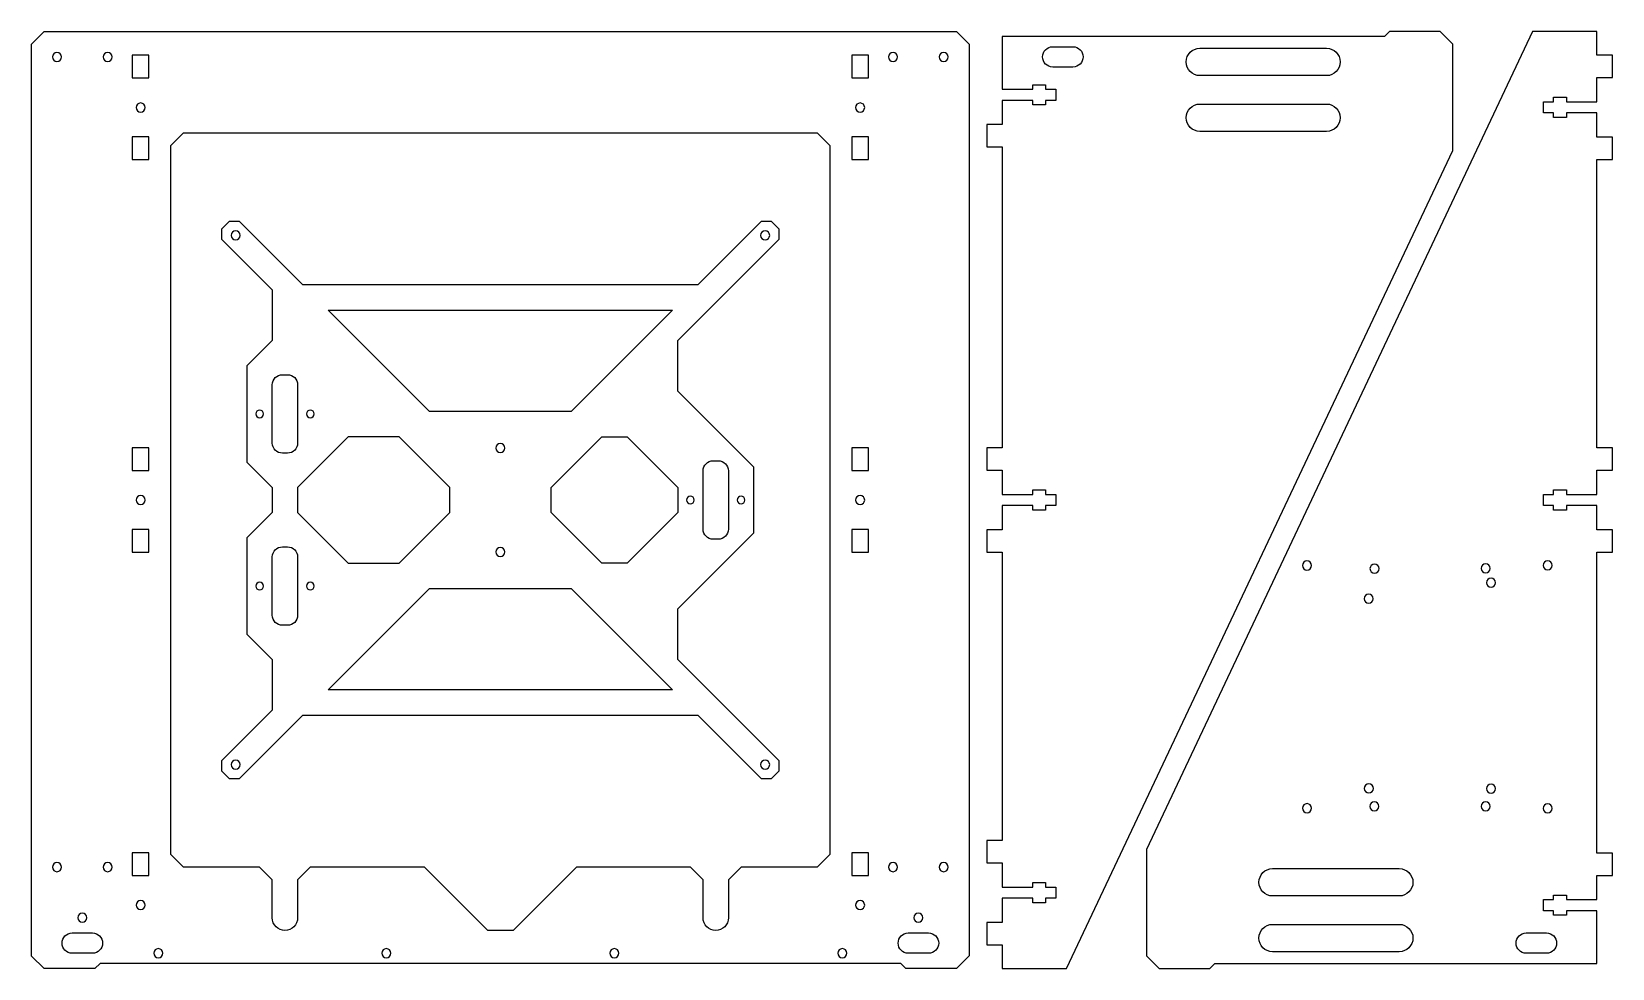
# Model space of a CAD drawing. Extents: x -310 to 314, y -185 to 185.
import ezdxf

# ---------------------------------------------------------------- set-up
doc = ezdxf.new("R2010")
doc.units = 0
doc.layers.get('0').update_dxf_attribs({"linetype": 'CONTINUOUS'})

# ---------------------------------------------------------------- blocks, each defined once
blk = doc.blocks.new('BLOCK_2')
at = {"color": 7}
blk.add_lwpolyline([(-35, 23), (-55, 43), (-55, 63), (-15, 103), (-15, 107), (-18, 110), (-22, 110), (-47, 85), (-203, 85), (-228, 110), (-232, 110), (-235, 107), (-235, 103), (-215, 83), (-215, 63), (-225, 53), (-225, 15), (-215, 5), (-215, -5), (-225, -15), (-225, -53), (-215, -63), (-215, -83), (-235, -103), (-235, -107), (-232, -110), (-228, -110), (-203, -85), (-47, -85), (-22, -110), (-19.93, -110), (-18, -110), (-15, -107), (-15, -103), (-55, -63), (-55, -43), (-25, -13), (-25, 13), (-35, 23)], dxfattribs=at)
blk = doc.blocks.new('BLOCK_3')
at = {"color": 7}
blk.add_lwpolyline([(-165, 25), (-185, 25), (-205, 5), (-205, -5), (-185, -25), (-165, -25), (-145, -5), (-145, 5), (-165, 25)], dxfattribs=at)
blk = doc.blocks.new('BLOCK_4')
at = {"color": 7}
blk.add_lwpolyline([(-55, 5), (-55, -5), (-75, -25), (-85, -25), (-105, -5), (-105, 5), (-85, 25), (-75, 25), (-55, 5)], dxfattribs=at)
blk = doc.blocks.new('BLOCK_5')
at = {"color": 7}
blk.add_lwpolyline([(-57, -75), (-192.93, -75), (-153, -35), (-97, -35), (-57, -75)], dxfattribs=at)
blk = doc.blocks.new('BLOCK_7')
at = {"color": 7}
blk.add_lwpolyline([(-153, 35), (-193, 75), (-57, 75), (-97, 35), (-153, 35)], dxfattribs=at)
blk = doc.blocks.new('BLOCK_6')
blk.add_blockref('BLOCK_7', (0, 0))
blk = doc.blocks.new('BLOCK_8')
at = {"color": 7}
blk.add_lwpolyline([(-310, -180.19), (-310, 180), (-305, 185), (55, 185), (60, 180), (60, -180), (55, -185), (35, -185), (33, -183), (-283, -183), (-285, -185), (-305, -185), (-310, -180.19)], dxfattribs=at)
blk = doc.blocks.new('BLOCK_9')
at = {"color": 7}
blk.add_lwpolyline([(20.25, 175.74), (13.75, 175.74), (13.75, 166.74), (20.25, 166.74), (20.25, 175.74)], dxfattribs=at)
blk = doc.blocks.new('BLOCK_10')
at = {"color": 7}
blk.add_lwpolyline([(20.25, 143.44), (13.75, 143.44), (13.75, 134.44), (20.25, 134.44), (20.25, 143.44)], dxfattribs=at)
blk = doc.blocks.new('BLOCK_11')
at = {"color": 7}
blk.add_lwpolyline([(20.25, 20.65), (13.75, 20.65), (13.75, 11.65), (20.25, 11.65), (20.25, 20.65)], dxfattribs=at)
blk = doc.blocks.new('BLOCK_12')
at = {"color": 7}
blk.add_lwpolyline([(20.25, -11.65), (13.75, -11.65), (13.75, -20.65), (20.25, -20.65), (20.25, -11.65)], dxfattribs=at)
blk = doc.blocks.new('BLOCK_13')
at = {"color": 7}
blk.add_lwpolyline([(20.25, -139.35), (13.75, -139.35), (13.75, -148.35), (20.25, -148.35), (20.25, -139.35)], dxfattribs=at)
blk = doc.blocks.new('BLOCK_14')
at = {"color": 7}
blk.add_lwpolyline([(-263.75, 175.74), (-270.25, 175.74), (-270.25, 166.74), (-263.75, 166.74), (-263.75, 175.74)], dxfattribs=at)
blk = doc.blocks.new('BLOCK_15')
at = {"color": 7}
blk.add_lwpolyline([(-263.75, 143.44), (-270.25, 143.44), (-270.25, 134.44), (-263.75, 134.44), (-263.75, 143.44)], dxfattribs=at)
blk = doc.blocks.new('BLOCK_16')
at = {"color": 7}
blk.add_lwpolyline([(-263.75, 20.65), (-270.25, 20.65), (-270.25, 11.65), (-263.75, 11.65), (-263.75, 20.65)], dxfattribs=at)
blk = doc.blocks.new('BLOCK_17')
at = {"color": 7}
blk.add_lwpolyline([(-263.75, -11.65), (-270.25, -11.65), (-270.25, -20.65), (-263.75, -20.65), (-263.75, -11.65)], dxfattribs=at)
blk = doc.blocks.new('BLOCK_18')
at = {"color": 7}
blk.add_lwpolyline([(-263.75, -139.35), (-270.25, -139.35), (-270.25, -148.35), (-263.75, -148.35), (-263.75, -139.35)], dxfattribs=at)
blk = doc.blocks.new('BLOCK_19')
at = {"color": 7}
blk.add_open_spline([(73.1, -185), (73.1, -185), (73.1, -175.64), (73.1, -175.64), (73.1, -175.64), (67, -175.64), (67, -175.64), (67, -175.64), (67, -166.84), (67, -166.84), (67, -166.84), (73.1, -166.84), (73.1, -166.84), (73.1, -166.84), (73.1, -157.28), (73.1, -157.28), (73.1, -157.28), (85.1, -157.28), (85.1, -157.28), (85.1, -157.28), (85.1, -159.08), (85.1, -159.08), (85.1, -159.08), (90.2, -159.08), (90.2, -159.08), (90.2, -159.08), (90.2, -157.28), (90.2, -157.28), (90.2, -157.28), (94.2, -157.28), (94.2, -157.28), (94.2, -157.28), (94.2, -152.88), (94.2, -152.88), (94.2, -152.88), (90.2, -152.88), (90.2, -152.88), (90.2, -152.88), (90.2, -151.08), (90.2, -151.08), (90.2, -151.08), (85.1, -151.08), (85.1, -151.08), (85.1, -151.08), (85.1, -152.88), (85.1, -152.88), (85.1, -152.88), (73.1, -152.88), (73.1, -152.88), (73.1, -152.88), (73.1, -143.34), (73.1, -143.34), (73.1, -143.34), (67, -143.34), (67, -143.34), (67, -143.34), (67, -134.54), (67, -134.54), (67, -134.54), (73.1, -134.54), (73.1, -134.54), (73.1, -134.54), (73.1, -20.55), (73.1, -20.55), (73.1, -20.55), (67, -20.55), (67, -20.55), (67, -20.55), (67, -11.75), (67, -11.75), (67, -11.75), (73.1, -11.75), (73.1, -11.75), (73.1, -11.75), (73.1, -2.2), (73.1, -2.2), (73.1, -2.2), (85.1, -2.2), (85.1, -2.2), (85.1, -2.2), (85.1, -4), (85.1, -4), (85.1, -4), (90.2, -4), (90.2, -4), (90.2, -4), (90.2, -2.2), (90.2, -2.2), (90.2, -2.2), (94.2, -2.2), (94.2, -2.2), (94.2, -2.2), (94.2, 2.2), (94.2, 2.2), (94.2, 2.2), (90.2, 2.2), (90.2, 2.2), (90.2, 2.2), (90.2, 4), (90.2, 4), (90.2, 4), (85.1, 4), (85.1, 4), (85.1, 4), (85.1, 2.2), (85.1, 2.2), (85.1, 2.2), (73.1, 2.2), (73.1, 2.2), (73.1, 2.2), (73.1, 11.75), (73.1, 11.75), (73.1, 11.75), (67, 11.75), (67, 11.75), (67, 11.75), (67, 20.55), (67, 20.55), (67, 20.55), (73.1, 20.55), (73.1, 20.55), (73.1, 20.55), (73.1, 139.45), (73.1, 139.45), (73.1, 139.45), (67, 139.45), (67, 139.45), (67, 139.45), (67, 148.25), (67, 148.25), (67, 148.25), (73.1, 148.25), (73.1, 148.25), (73.1, 148.25), (73.1, 157.81), (73.1, 157.81), (73.1, 157.81), (85.1, 157.81), (85.1, 157.81), (85.1, 157.81), (85.1, 156.01), (85.1, 156.01), (85.1, 156.01), (90.2, 156.01), (90.2, 156.01), (90.2, 156.01), (90.2, 157.81), (90.2, 157.81), (90.2, 157.81), (94.2, 157.81), (94.2, 157.81), (94.2, 157.81), (94.2, 162.21), (94.2, 162.21), (94.2, 162.21), (90.2, 162.21), (90.2, 162.21), (90.2, 162.21), (90.2, 164.01), (90.2, 164.01), (90.2, 164.01), (85.1, 164.01), (85.1, 164.01), (85.1, 164.01), (85.1, 162.21), (85.1, 162.21), (85.1, 162.21), (73.1, 162.21), (73.1, 162.21), (73.1, 162.21), (73.1, 183), (73.1, 183), (73.1, 183), (223.9, 183), (223.9, 183), (223.9, 183), (225.9, 185), (225.9, 185), (225.9, 185), (245.9, 185), (245.9, 185), (245.9, 185), (250.9, 180), (250.9, 180), (250.9, 180), (250.9, 138), (250.9, 138), (250.9, 138), (98.5, -185), (98.5, -185), (98.5, -185), (73.1, -185), (73.1, -185)], degree=3, knots=[0, 0, 0, 0, 1, 1, 1, 2, 2, 2, 3, 3, 3, 4, 4, 4, 5, 5, 5, 6, 6, 6, 7, 7, 7, 8, 8, 8, 9, 9, 9, 10, 10, 10, 11, 11, 11, 12, 12, 12, 13, 13, 13, 14, 14, 14, 15, 15, 15, 16, 16, 16, 17, 17, 17, 18, 18, 18, 19, 19, 19, 20, 20, 20, 21, 21, 21, 22, 22, 22, 23, 23, 23, 24, 24, 24, 25, 25, 25, 26, 26, 26, 27, 27, 27, 28, 28, 28, 29, 29, 29, 30, 30, 30, 31, 31, 31, 32, 32, 32, 33, 33, 33, 34, 34, 34, 35, 35, 35, 36, 36, 36, 37, 37, 37, 38, 38, 38, 39, 39, 39, 40, 40, 40, 41, 41, 41, 42, 42, 42, 43, 43, 43, 44, 44, 44, 45, 45, 45, 46, 46, 46, 47, 47, 47, 48, 48, 48, 49, 49, 49, 50, 50, 50, 51, 51, 51, 52, 52, 52, 53, 53, 53, 54, 54, 54, 55, 55, 55, 56, 56, 56, 57, 57, 57, 58, 58, 58, 59, 59, 59, 60, 60, 60, 61, 61, 61, 62, 62, 62, 63, 63, 63, 64, 64, 64, 64], dxfattribs=at)
blk = doc.blocks.new('BLOCK_20')
at = {"color": 7}
blk.add_open_spline([(130, -180), (130, -180), (130, -138), (130, -138), (130, -138), (282.4, 185), (282.4, 185), (282.4, 185), (307.8, 185), (307.8, 185), (307.8, 185), (307.8, 175.64), (307.8, 175.64), (307.8, 175.64), (313.9, 175.64), (313.9, 175.64), (313.9, 175.64), (313.9, 166.84), (313.9, 166.84), (313.9, 166.84), (307.8, 166.84), (307.8, 166.84), (307.8, 166.84), (307.8, 157.29), (307.8, 157.29), (307.8, 157.29), (295.8, 157.29), (295.8, 157.29), (295.8, 157.29), (295.8, 159.09), (295.8, 159.09), (295.8, 159.09), (290.7, 159.09), (290.7, 159.09), (290.7, 159.09), (290.7, 157.29), (290.7, 157.29), (290.7, 157.29), (286.7, 157.29), (286.7, 157.29), (286.7, 157.29), (286.7, 152.89), (286.7, 152.89), (286.7, 152.89), (290.7, 152.89), (290.7, 152.89), (290.7, 152.89), (290.7, 151.09), (290.7, 151.09), (290.7, 151.09), (295.8, 151.09), (295.8, 151.09), (295.8, 151.09), (295.8, 152.89), (295.8, 152.89), (295.8, 152.89), (307.8, 152.89), (307.8, 152.89), (307.8, 152.89), (307.8, 143.34), (307.8, 143.34), (307.8, 143.34), (313.9, 143.34), (313.9, 143.34), (313.9, 143.34), (313.9, 134.54), (313.9, 134.54), (313.9, 134.54), (307.8, 134.54), (307.8, 134.54), (307.8, 134.54), (307.8, 20.55), (307.8, 20.55), (307.8, 20.55), (313.9, 20.55), (313.9, 20.55), (313.9, 20.55), (313.9, 11.75), (313.9, 11.75), (313.9, 11.75), (307.8, 11.75), (307.8, 11.75), (307.8, 11.75), (307.8, 2.2), (307.8, 2.2), (307.8, 2.2), (295.8, 2.2), (295.8, 2.2), (295.8, 2.2), (295.8, 4), (295.8, 4), (295.8, 4), (290.7, 4), (290.7, 4), (290.7, 4), (290.7, 2.2), (290.7, 2.2), (290.7, 2.2), (286.7, 2.2), (286.7, 2.2), (286.7, 2.2), (286.7, -2.2), (286.7, -2.2), (286.7, -2.2), (290.7, -2.2), (290.7, -2.2), (290.7, -2.2), (290.7, -4), (290.7, -4), (290.7, -4), (295.8, -4), (295.8, -4), (295.8, -4), (295.8, -2.2), (295.8, -2.2), (295.8, -2.2), (307.8, -2.2), (307.8, -2.2), (307.8, -2.2), (307.8, -11.75), (307.8, -11.75), (307.8, -11.75), (313.9, -11.75), (313.9, -11.75), (313.9, -11.75), (313.9, -20.55), (313.9, -20.55), (313.9, -20.55), (307.8, -20.55), (307.8, -20.55), (307.8, -20.55), (307.8, -139.45), (307.8, -139.45), (307.8, -139.45), (313.9, -139.45), (313.9, -139.45), (313.9, -139.45), (313.9, -148.25), (313.9, -148.25), (313.9, -148.25), (307.8, -148.25), (307.8, -148.25), (307.8, -148.25), (307.8, -157.81), (307.8, -157.81), (307.8, -157.81), (295.8, -157.81), (295.8, -157.81), (295.8, -157.81), (295.8, -156.01), (295.8, -156.01), (295.8, -156.01), (290.7, -156.01), (290.7, -156.01), (290.7, -156.01), (290.7, -157.81), (290.7, -157.81), (290.7, -157.81), (286.7, -157.81), (286.7, -157.81), (286.7, -157.81), (286.7, -162.21), (286.7, -162.21), (286.7, -162.21), (290.7, -162.21), (290.7, -162.21), (290.7, -162.21), (290.7, -164.01), (290.7, -164.01), (290.7, -164.01), (295.8, -164.01), (295.8, -164.01), (295.8, -164.01), (295.8, -162.21), (295.8, -162.21), (295.8, -162.21), (307.8, -162.21), (307.8, -162.21), (307.8, -162.21), (307.8, -183), (307.8, -183), (307.8, -183), (157, -183), (157, -183), (157, -183), (155, -185), (155, -185), (155, -185), (135, -185), (135, -185), (135, -185), (130, -180), (130, -180)], degree=3, knots=[0, 0, 0, 0, 1, 1, 1, 2, 2, 2, 3, 3, 3, 4, 4, 4, 5, 5, 5, 6, 6, 6, 7, 7, 7, 8, 8, 8, 9, 9, 9, 10, 10, 10, 11, 11, 11, 12, 12, 12, 13, 13, 13, 14, 14, 14, 15, 15, 15, 16, 16, 16, 17, 17, 17, 18, 18, 18, 19, 19, 19, 20, 20, 20, 21, 21, 21, 22, 22, 22, 23, 23, 23, 24, 24, 24, 25, 25, 25, 26, 26, 26, 27, 27, 27, 28, 28, 28, 29, 29, 29, 30, 30, 30, 31, 31, 31, 32, 32, 32, 33, 33, 33, 34, 34, 34, 35, 35, 35, 36, 36, 36, 37, 37, 37, 38, 38, 38, 39, 39, 39, 40, 40, 40, 41, 41, 41, 42, 42, 42, 43, 43, 43, 44, 44, 44, 45, 45, 45, 46, 46, 46, 47, 47, 47, 48, 48, 48, 49, 49, 49, 50, 50, 50, 51, 51, 51, 52, 52, 52, 53, 53, 53, 54, 54, 54, 55, 55, 55, 56, 56, 56, 57, 57, 57, 58, 58, 58, 59, 59, 59, 60, 60, 60, 61, 61, 61, 62, 62, 62, 63, 63, 63, 64, 64, 64, 64], dxfattribs=at)

msp = doc.modelspace()

# ---------------------------------------------------------------- linework, layer by layer
at = {"color": 7}
for points, knots in [([(-298.2, 175), (-298.2, 174.01), (-299.01, 173.2), (-300, 173.2), (-300.99, 173.2), (-301.8, 174.01), (-301.8, 175), (-301.8, 175.99), (-300.99, 176.8), (-300, 176.8), (-299.01, 176.8), (-298.2, 175.99), (-298.2, 175)], [0, 0, 0, 0, 1, 1, 1, 2, 2, 2, 3, 3, 3, 4, 4, 4, 4]), ([(-278.2, 175), (-278.2, 174.01), (-279.01, 173.2), (-280, 173.2), (-280.99, 173.2), (-281.8, 174.01), (-281.8, 175), (-281.8, 175.99), (-280.99, 176.8), (-280, 176.8), (-279.01, 176.8), (-278.2, 175.99), (-278.2, 175)], [0, 0, 0, 0, 1, 1, 1, 2, 2, 2, 3, 3, 3, 4, 4, 4, 4]), ([(31.8, 175), (31.8, 174.01), (31, 173.2), (30, 173.2), (29.01, 173.2), (28.2, 174.01), (28.2, 175), (28.2, 175.99), (29.01, 176.8), (30, 176.8), (31, 176.8), (31.8, 175.99), (31.8, 175)], [0, 0, 0, 0, 1, 1, 1, 2, 2, 2, 3, 3, 3, 4, 4, 4, 4]), ([(51.8, 175), (51.8, 174.01), (50.99, 173.2), (50, 173.2), (49.01, 173.2), (48.2, 174.01), (48.2, 175), (48.2, 175.99), (49.01, 176.8), (50, 176.8), (50.99, 176.8), (51.8, 175.99), (51.8, 175)], [0, 0, 0, 0, 1, 1, 1, 2, 2, 2, 3, 3, 3, 4, 4, 4, 4]), ([(101, 179), (101, 179), (93, 179), (93, 179), (90.79, 179), (89, 177.21), (89, 175), (89, 172.79), (90.79, 171), (93, 171), (93, 171), (101, 171), (101, 171), (103.21, 171), (105, 172.79), (105, 175), (105, 177.21), (103.21, 179), (101, 179)], [0, 0, 0, 0, 1, 1, 1, 2, 2, 2, 3, 3, 3, 4, 4, 4, 5, 5, 5, 6, 6, 6, 6]), ([(201.1, 178.4), (201.1, 178.4), (201.1, 178.4), (201.1, 178.4), (201.1, 178.4), (201.1, 178.4), (201.1, 178.4), (201.1, 178.4), (151.1, 178.4), (151.1, 178.4), (151.1, 178.4), (151.1, 178.4), (151.1, 178.4), (148.12, 178.4), (145.7, 175.98), (145.7, 173), (145.7, 170.02), (148.12, 167.6), (151.1, 167.6), (151.1, 167.6), (151.1, 167.6), (151.1, 167.6), (151.1, 167.6), (201.1, 167.6), (201.1, 167.6), (201.1, 167.6), (201.1, 167.6), (201.1, 167.6), (201.1, 167.6), (201.1, 167.6), (201.1, 167.6), (204.08, 167.6), (206.5, 170.02), (206.5, 173), (206.5, 175.98), (204.08, 178.4), (201.1, 178.4)], [0, 0, 0, 0, 1, 1, 1, 2, 2, 2, 3, 3, 3, 4, 4, 4, 5, 5, 5, 6, 6, 6, 7, 7, 7, 8, 8, 8, 9, 9, 9, 10, 10, 10, 11, 11, 11, 12, 12, 12, 12]), ([(-265.2, 155), (-265.2, 154.01), (-266.01, 153.2), (-267, 153.2), (-267.99, 153.2), (-268.8, 154.01), (-268.8, 155), (-268.8, 155.99), (-267.99, 156.8), (-267, 156.8), (-266.01, 156.8), (-265.2, 155.99), (-265.2, 155)], [0, 0, 0, 0, 1, 1, 1, 2, 2, 2, 3, 3, 3, 4, 4, 4, 4]), ([(18.8, 155), (18.8, 154.01), (17.99, 153.2), (17, 153.2), (16.01, 153.2), (15.2, 154.01), (15.2, 155), (15.2, 155.99), (16.01, 156.8), (17, 156.8), (17.99, 156.8), (18.8, 155.99), (18.8, 155)], [0, 0, 0, 0, 1, 1, 1, 2, 2, 2, 3, 3, 3, 4, 4, 4, 4]), ([(201.1, 156.4), (201.1, 156.4), (201.1, 156.4), (201.1, 156.4), (201.1, 156.4), (201.1, 156.4), (201.1, 156.4), (201.1, 156.4), (151.1, 156.4), (151.1, 156.4), (151.1, 156.4), (151.1, 156.4), (151.1, 156.4), (148.12, 156.4), (145.7, 153.98), (145.7, 151), (145.7, 148.02), (148.12, 145.6), (151.1, 145.6), (151.1, 145.6), (151.1, 145.6), (151.1, 145.6), (151.1, 145.6), (201.1, 145.6), (201.1, 145.6), (201.1, 145.6), (201.1, 145.6), (201.1, 145.6), (201.1, 145.6), (201.1, 145.6), (201.1, 145.6), (204.08, 145.6), (206.5, 148.02), (206.5, 151), (206.5, 153.98), (204.08, 156.4), (201.1, 156.4)], [0, 0, 0, 0, 1, 1, 1, 2, 2, 2, 3, 3, 3, 4, 4, 4, 5, 5, 5, 6, 6, 6, 7, 7, 7, 8, 8, 8, 9, 9, 9, 10, 10, 10, 11, 11, 11, 12, 12, 12, 12]), ([(0, 145), (0, 145), (-250, 145), (-250, 145), (-250, 145), (-255, 140), (-255, 140), (-255, 140), (-255, -140), (-255, -140), (-255, -140), (-250, -145), (-250, -145), (-250, -145), (-220, -145), (-220, -145), (-220, -145), (-215, -150), (-215, -150), (-215, -150), (-215, -165), (-215, -165), (-215, -165), (-215, -165), (-215, -165), (-215, -167.76), (-212.76, -170), (-210, -170), (-207.24, -170), (-205, -167.76), (-205, -165), (-205, -165), (-205, -150), (-205, -150), (-205, -150), (-200, -145), (-200, -145), (-200, -145), (-155, -145), (-155, -145), (-155, -145), (-130, -170), (-130, -170), (-130, -170), (-120, -170), (-120, -170), (-120, -170), (-95, -145), (-95, -145), (-95, -145), (-50, -145), (-50, -145), (-50, -145), (-45, -150), (-45, -150), (-45, -150), (-45, -165), (-45, -165), (-45, -165), (-45, -165), (-45, -165), (-45, -167.76), (-42.76, -170), (-40, -170), (-37.24, -170), (-35, -167.76), (-35, -165), (-35, -165), (-35, -165), (-35, -165), (-35, -165), (-35, -150), (-35, -150), (-35, -150), (-30, -145), (-30, -145), (-30, -145), (0, -145), (0, -145), (0, -145), (5, -140), (5, -140), (5, -140), (5, 140), (5, 140), (5, 140), (0, 145), (0, 145)], [0, 0, 0, 0, 1, 1, 1, 2, 2, 2, 3, 3, 3, 4, 4, 4, 5, 5, 5, 6, 6, 6, 7, 7, 7, 8, 8, 8, 9, 9, 9, 10, 10, 10, 11, 11, 11, 12, 12, 12, 13, 13, 13, 14, 14, 14, 15, 15, 15, 16, 16, 16, 17, 17, 17, 18, 18, 18, 19, 19, 19, 20, 20, 20, 21, 21, 21, 22, 22, 22, 23, 23, 23, 24, 24, 24, 25, 25, 25, 26, 26, 26, 27, 27, 27, 28, 28, 28, 29, 29, 29, 29]), ([(-227.7, 104.5), (-227.7, 103.51), (-228.51, 102.7), (-229.5, 102.7), (-230.49, 102.7), (-231.3, 103.51), (-231.3, 104.5), (-231.3, 105.49), (-230.49, 106.3), (-229.5, 106.3), (-228.51, 106.3), (-227.7, 105.49), (-227.7, 104.5)], [0, 0, 0, 0, 1, 1, 1, 2, 2, 2, 3, 3, 3, 4, 4, 4, 4]), ([(-18.7, 104.5), (-18.7, 103.51), (-19.51, 102.7), (-20.5, 102.7), (-21.49, 102.7), (-22.3, 103.51), (-22.3, 104.5), (-22.3, 105.49), (-21.49, 106.3), (-20.5, 106.3), (-19.51, 106.3), (-18.7, 105.49), (-18.7, 104.5)], [0, 0, 0, 0, 1, 1, 1, 2, 2, 2, 3, 3, 3, 4, 4, 4, 4]), ([(-205, 45.5), (-205, 47.71), (-206.79, 49.5), (-209, 49.5), (-209, 49.5), (-209, 49.5), (-209, 49.5), (-209, 49.5), (-211, 49.5), (-211, 49.5), (-213.21, 49.5), (-215, 47.71), (-215, 45.5), (-215, 45.5), (-215, 45.5), (-215, 45.5), (-215, 45.5), (-215, 22.5), (-215, 22.5), (-215, 22.5), (-215, 22.5), (-215, 22.5), (-215, 20.29), (-213.21, 18.5), (-211, 18.5), (-211, 18.5), (-209, 18.5), (-209, 18.5), (-209, 18.5), (-209, 18.5), (-209, 18.5), (-206.79, 18.5), (-205, 20.29), (-205, 22.5), (-205, 22.5), (-205, 45.5), (-205, 45.5), (-205, 45.5), (-205, 45.5), (-205, 45.5)], [0, 0, 0, 0, 1, 1, 1, 2, 2, 2, 3, 3, 3, 4, 4, 4, 5, 5, 5, 6, 6, 6, 7, 7, 7, 8, 8, 8, 9, 9, 9, 10, 10, 10, 11, 11, 11, 12, 12, 12, 13, 13, 13, 13]), ([(-218.5, 34), (-218.5, 33.17), (-219.17, 32.5), (-220, 32.5), (-220.83, 32.5), (-221.5, 33.17), (-221.5, 34), (-221.5, 34.83), (-220.83, 35.5), (-220, 35.5), (-219.17, 35.5), (-218.5, 34.83), (-218.5, 34)], [0, 0, 0, 0, 1, 1, 1, 2, 2, 2, 3, 3, 3, 4, 4, 4, 4]), ([(-198.5, 34), (-198.5, 33.17), (-199.17, 32.5), (-200, 32.5), (-200.83, 32.5), (-201.5, 33.17), (-201.5, 34), (-201.5, 34.83), (-200.83, 35.5), (-200, 35.5), (-199.17, 35.5), (-198.5, 34.83), (-198.5, 34)], [0, 0, 0, 0, 1, 1, 1, 2, 2, 2, 3, 3, 3, 4, 4, 4, 4]), ([(-123.2, 20.5), (-123.2, 19.51), (-124.01, 18.7), (-125, 18.7), (-125.99, 18.7), (-126.8, 19.51), (-126.8, 20.5), (-126.8, 21.49), (-125.99, 22.3), (-125, 22.3), (-124.01, 22.3), (-123.2, 21.49), (-123.2, 20.5)], [0, 0, 0, 0, 1, 1, 1, 2, 2, 2, 3, 3, 3, 4, 4, 4, 4]), ([(-35, 11.5), (-35, 13.71), (-36.79, 15.5), (-39, 15.5), (-39, 15.5), (-39, 15.5), (-39, 15.5), (-39, 15.5), (-41, 15.5), (-41, 15.5), (-43.21, 15.5), (-45, 13.71), (-45, 11.5), (-45, 11.5), (-45, 11.5), (-45, 11.5), (-45, 11.5), (-45, -11.5), (-45, -11.5), (-45, -11.5), (-45, -11.5), (-45, -11.5), (-45, -13.71), (-43.21, -15.5), (-41, -15.5), (-41, -15.5), (-39, -15.5), (-39, -15.5), (-39, -15.5), (-39, -15.5), (-39, -15.5), (-36.79, -15.5), (-35, -13.71), (-35, -11.5), (-35, -11.5), (-35, 11.5), (-35, 11.5), (-35, 11.5), (-35, 11.5), (-35, 11.5)], [0, 0, 0, 0, 1, 1, 1, 2, 2, 2, 3, 3, 3, 4, 4, 4, 5, 5, 5, 6, 6, 6, 7, 7, 7, 8, 8, 8, 9, 9, 9, 10, 10, 10, 11, 11, 11, 12, 12, 12, 13, 13, 13, 13]), ([(-265.2, 0), (-265.2, -0.99), (-266.01, -1.8), (-267, -1.8), (-267.99, -1.8), (-268.8, -0.99), (-268.8, 0), (-268.8, 0.99), (-267.99, 1.8), (-267, 1.8), (-266.01, 1.8), (-265.2, 0.99), (-265.2, 0)], [0, 0, 0, 0, 1, 1, 1, 2, 2, 2, 3, 3, 3, 4, 4, 4, 4]), ([(-48.5, 0), (-48.5, -0.83), (-49.17, -1.5), (-50, -1.5), (-50.83, -1.5), (-51.5, -0.83), (-51.5, 0), (-51.5, 0.83), (-50.83, 1.5), (-50, 1.5), (-49.17, 1.5), (-48.5, 0.83), (-48.5, 0)], [0, 0, 0, 0, 1, 1, 1, 2, 2, 2, 3, 3, 3, 4, 4, 4, 4]), ([(-28.5, 0), (-28.5, -0.83), (-29.17, -1.5), (-30, -1.5), (-30.83, -1.5), (-31.5, -0.83), (-31.5, 0), (-31.5, 0.83), (-30.83, 1.5), (-30, 1.5), (-29.17, 1.5), (-28.5, 0.83), (-28.5, 0)], [0, 0, 0, 0, 1, 1, 1, 2, 2, 2, 3, 3, 3, 4, 4, 4, 4]), ([(18.8, 0), (18.8, -0.99), (17.99, -1.8), (17, -1.8), (16.01, -1.8), (15.2, -0.99), (15.2, 0), (15.2, 0.99), (16.01, 1.8), (17, 1.8), (17.99, 1.8), (18.8, 0.99), (18.8, 0)], [0, 0, 0, 0, 1, 1, 1, 2, 2, 2, 3, 3, 3, 4, 4, 4, 4]), ([(-205, -22.5), (-205, -20.29), (-206.79, -18.5), (-209, -18.5), (-209, -18.5), (-209, -18.5), (-209, -18.5), (-209, -18.5), (-211, -18.5), (-211, -18.5), (-213.21, -18.5), (-215, -20.29), (-215, -22.5), (-215, -22.5), (-215, -22.5), (-215, -22.5), (-215, -22.5), (-215, -45.5), (-215, -45.5), (-215, -45.5), (-215, -45.5), (-215, -45.5), (-215, -47.71), (-213.21, -49.5), (-211, -49.5), (-211, -49.5), (-209, -49.5), (-209, -49.5), (-209, -49.5), (-209, -49.5), (-209, -49.5), (-206.79, -49.5), (-205, -47.71), (-205, -45.5), (-205, -45.5), (-205, -22.5), (-205, -22.5), (-205, -22.5), (-205, -22.5), (-205, -22.5)], [0, 0, 0, 0, 1, 1, 1, 2, 2, 2, 3, 3, 3, 4, 4, 4, 5, 5, 5, 6, 6, 6, 7, 7, 7, 8, 8, 8, 9, 9, 9, 10, 10, 10, 11, 11, 11, 12, 12, 12, 13, 13, 13, 13]), ([(-123.2, -20.5), (-123.2, -21.49), (-124.01, -22.3), (-125, -22.3), (-125.99, -22.3), (-126.8, -21.49), (-126.8, -20.5), (-126.8, -19.51), (-125.99, -18.7), (-125, -18.7), (-124.01, -18.7), (-123.2, -19.51), (-123.2, -20.5)], [0, 0, 0, 0, 1, 1, 1, 2, 2, 2, 3, 3, 3, 4, 4, 4, 4]), ([(195.17, -25.87), (195.17, -26.86), (194.37, -27.67), (193.37, -27.67), (192.38, -27.67), (191.57, -26.86), (191.57, -25.87), (191.57, -24.87), (192.38, -24.07), (193.37, -24.07), (194.37, -24.07), (195.17, -24.87), (195.17, -25.87)], [0, 0, 0, 0, 1, 1, 1, 2, 2, 2, 3, 3, 3, 4, 4, 4, 4]), ([(290.17, -25.82), (290.17, -26.82), (289.36, -27.62), (288.37, -27.62), (287.37, -27.62), (286.57, -26.82), (286.57, -25.82), (286.57, -24.83), (287.37, -24.02), (288.37, -24.02), (289.36, -24.02), (290.17, -24.83), (290.17, -25.82)], [0, 0, 0, 0, 1, 1, 1, 2, 2, 2, 3, 3, 3, 4, 4, 4, 4]), ([(221.83, -27.09), (221.83, -28.08), (221.02, -28.89), (220.03, -28.89), (219.04, -28.89), (218.23, -28.08), (218.23, -27.09), (218.23, -26.09), (219.04, -25.29), (220.03, -25.29), (221.02, -25.29), (221.83, -26.09), (221.83, -27.09)], [0, 0, 0, 0, 1, 1, 1, 2, 2, 2, 3, 3, 3, 4, 4, 4, 4]), ([(265.66, -26.99), (265.66, -27.99), (264.86, -28.79), (263.86, -28.79), (262.87, -28.79), (262.06, -27.99), (262.06, -26.99), (262.06, -26), (262.87, -25.19), (263.86, -25.19), (264.86, -25.19), (265.66, -26), (265.66, -26.99)], [0, 0, 0, 0, 1, 1, 1, 2, 2, 2, 3, 3, 3, 4, 4, 4, 4]), ([(267.83, -32.68), (267.83, -33.67), (267.03, -34.48), (266.03, -34.48), (265.04, -34.48), (264.23, -33.67), (264.23, -32.68), (264.23, -31.68), (265.04, -30.88), (266.03, -30.88), (267.03, -30.88), (267.83, -31.68), (267.83, -32.68)], [0, 0, 0, 0, 1, 1, 1, 2, 2, 2, 3, 3, 3, 4, 4, 4, 4]), ([(-218.5, -34), (-218.5, -34.83), (-219.17, -35.5), (-220, -35.5), (-220.83, -35.5), (-221.5, -34.83), (-221.5, -34), (-221.5, -33.17), (-220.83, -32.5), (-220, -32.5), (-219.17, -32.5), (-218.5, -33.17), (-218.5, -34)], [0, 0, 0, 0, 1, 1, 1, 2, 2, 2, 3, 3, 3, 4, 4, 4, 4]), ([(-198.5, -34), (-198.5, -34.83), (-199.17, -35.5), (-200, -35.5), (-200.83, -35.5), (-201.5, -34.83), (-201.5, -34), (-201.5, -33.17), (-200.83, -32.5), (-200, -32.5), (-199.17, -32.5), (-198.5, -33.17), (-198.5, -34)], [0, 0, 0, 0, 1, 1, 1, 2, 2, 2, 3, 3, 3, 4, 4, 4, 4]), ([(219.54, -38.98), (219.54, -39.97), (218.74, -40.78), (217.74, -40.78), (216.75, -40.78), (215.94, -39.97), (215.94, -38.98), (215.94, -37.98), (216.75, -37.18), (217.74, -37.18), (218.74, -37.18), (219.54, -37.98), (219.54, -38.98)], [0, 0, 0, 0, 1, 1, 1, 2, 2, 2, 3, 3, 3, 4, 4, 4, 4]), ([(-227.7, -104.5), (-227.7, -105.49), (-228.51, -106.3), (-229.5, -106.3), (-230.49, -106.3), (-231.3, -105.49), (-231.3, -104.5), (-231.3, -103.51), (-230.49, -102.7), (-229.5, -102.7), (-228.51, -102.7), (-227.7, -103.51), (-227.7, -104.5)], [0, 0, 0, 0, 1, 1, 1, 2, 2, 2, 3, 3, 3, 4, 4, 4, 4]), ([(-18.7, -104.5), (-18.7, -105.49), (-19.51, -106.3), (-20.5, -106.3), (-21.49, -106.3), (-22.3, -105.49), (-22.3, -104.5), (-22.3, -103.51), (-21.49, -102.7), (-20.5, -102.7), (-19.51, -102.7), (-18.7, -103.51), (-18.7, -104.5)], [0, 0, 0, 0, 1, 1, 1, 2, 2, 2, 3, 3, 3, 4, 4, 4, 4]), ([(219.57, -113.92), (219.57, -114.92), (218.77, -115.72), (217.77, -115.72), (216.78, -115.72), (215.97, -114.92), (215.97, -113.92), (215.97, -112.93), (216.78, -112.12), (217.77, -112.12), (218.77, -112.12), (219.57, -112.93), (219.57, -113.92)], [0, 0, 0, 0, 1, 1, 1, 2, 2, 2, 3, 3, 3, 4, 4, 4, 4]), ([(267.83, -113.99), (267.83, -114.99), (267.03, -115.79), (266.03, -115.79), (265.04, -115.79), (264.23, -114.99), (264.23, -113.99), (264.23, -113), (265.04, -112.19), (266.03, -112.19), (267.03, -112.19), (267.83, -113), (267.83, -113.99)], [0, 0, 0, 0, 1, 1, 1, 2, 2, 2, 3, 3, 3, 4, 4, 4, 4]), ([(195.2, -121.73), (195.2, -122.73), (194.39, -123.53), (193.4, -123.53), (192.4, -123.53), (191.6, -122.73), (191.6, -121.73), (191.6, -120.74), (192.4, -119.93), (193.4, -119.93), (194.39, -119.93), (195.2, -120.74), (195.2, -121.73)], [0, 0, 0, 0, 1, 1, 1, 2, 2, 2, 3, 3, 3, 4, 4, 4, 4]), ([(221.76, -121.01), (221.76, -122), (220.96, -122.81), (219.96, -122.81), (218.97, -122.81), (218.16, -122), (218.16, -121.01), (218.16, -120.02), (218.97, -119.21), (219.96, -119.21), (220.96, -119.21), (221.76, -120.02), (221.76, -121.01)], [0, 0, 0, 0, 1, 1, 1, 2, 2, 2, 3, 3, 3, 4, 4, 4, 4]), ([(265.7, -121.01), (265.7, -122), (264.89, -122.81), (263.9, -122.81), (262.9, -122.81), (262.1, -122), (262.1, -121.01), (262.1, -120.02), (262.9, -119.21), (263.9, -119.21), (264.89, -119.21), (265.7, -120.02), (265.7, -121.01)], [0, 0, 0, 0, 1, 1, 1, 2, 2, 2, 3, 3, 3, 4, 4, 4, 4]), ([(290.19, -121.78), (290.19, -122.77), (289.39, -123.58), (288.39, -123.58), (287.4, -123.58), (286.59, -122.77), (286.59, -121.78), (286.59, -120.78), (287.4, -119.98), (288.39, -119.98), (289.39, -119.98), (290.19, -120.78), (290.19, -121.78)], [0, 0, 0, 0, 1, 1, 1, 2, 2, 2, 3, 3, 3, 4, 4, 4, 4]), ([(-298.2, -145), (-298.2, -145.99), (-299.01, -146.8), (-300, -146.8), (-300.99, -146.8), (-301.8, -145.99), (-301.8, -145), (-301.8, -144.01), (-300.99, -143.2), (-300, -143.2), (-299.01, -143.2), (-298.2, -144.01), (-298.2, -145)], [0, 0, 0, 0, 1, 1, 1, 2, 2, 2, 3, 3, 3, 4, 4, 4, 4]), ([(-278.2, -145), (-278.2, -145.99), (-279.01, -146.8), (-280, -146.8), (-280.99, -146.8), (-281.8, -145.99), (-281.8, -145), (-281.8, -144.01), (-280.99, -143.2), (-280, -143.2), (-279.01, -143.2), (-278.2, -144.01), (-278.2, -145)], [0, 0, 0, 0, 1, 1, 1, 2, 2, 2, 3, 3, 3, 4, 4, 4, 4]), ([(31.8, -145), (31.8, -145.99), (30.99, -146.8), (30, -146.8), (29.01, -146.8), (28.2, -145.99), (28.2, -145), (28.2, -144.01), (29.01, -143.2), (30, -143.2), (30.99, -143.2), (31.8, -144.01), (31.8, -145)], [0, 0, 0, 0, 1, 1, 1, 2, 2, 2, 3, 3, 3, 4, 4, 4, 4]), ([(51.8, -145), (51.8, -145.99), (50.99, -146.8), (50, -146.8), (49.01, -146.8), (48.2, -145.99), (48.2, -145), (48.2, -144.01), (49.01, -143.2), (50, -143.2), (50.99, -143.2), (51.8, -144.01), (51.8, -145)], [0, 0, 0, 0, 1, 1, 1, 2, 2, 2, 3, 3, 3, 4, 4, 4, 4]), ([(229.8, -145.6), (229.8, -145.6), (229.8, -145.6), (229.8, -145.6), (229.8, -145.6), (229.8, -145.6), (229.8, -145.6), (229.8, -145.6), (179.8, -145.6), (179.8, -145.6), (179.8, -145.6), (179.8, -145.6), (179.8, -145.6), (176.82, -145.6), (174.4, -148.02), (174.4, -151), (174.4, -153.98), (176.82, -156.4), (179.8, -156.4), (179.8, -156.4), (179.8, -156.4), (179.8, -156.4), (179.8, -156.4), (229.8, -156.4), (229.8, -156.4), (229.8, -156.4), (229.8, -156.4), (229.8, -156.4), (229.8, -156.4), (229.8, -156.4), (229.8, -156.4), (232.78, -156.4), (235.2, -153.98), (235.2, -151), (235.2, -148.02), (232.78, -145.6), (229.8, -145.6)], [0, 0, 0, 0, 1, 1, 1, 2, 2, 2, 3, 3, 3, 4, 4, 4, 5, 5, 5, 6, 6, 6, 7, 7, 7, 8, 8, 8, 9, 9, 9, 10, 10, 10, 11, 11, 11, 12, 12, 12, 12]), ([(-265.2, -160), (-265.2, -160.99), (-266.01, -161.8), (-267, -161.8), (-267.99, -161.8), (-268.8, -160.99), (-268.8, -160), (-268.8, -159.01), (-267.99, -158.2), (-267, -158.2), (-266.01, -158.2), (-265.2, -159.01), (-265.2, -160)], [0, 0, 0, 0, 1, 1, 1, 2, 2, 2, 3, 3, 3, 4, 4, 4, 4]), ([(18.8, -160), (18.8, -160.99), (17.99, -161.8), (17, -161.8), (16.01, -161.8), (15.2, -160.99), (15.2, -160), (15.2, -159.01), (16.01, -158.2), (17, -158.2), (17.99, -158.2), (18.8, -159.01), (18.8, -160)], [0, 0, 0, 0, 1, 1, 1, 2, 2, 2, 3, 3, 3, 4, 4, 4, 4]), ([(-288.2, -165), (-288.2, -165.99), (-289.01, -166.8), (-290, -166.8), (-290.99, -166.8), (-291.8, -165.99), (-291.8, -165), (-291.8, -164.01), (-290.99, -163.2), (-290, -163.2), (-289.01, -163.2), (-288.2, -164.01), (-288.2, -165)], [0, 0, 0, 0, 1, 1, 1, 2, 2, 2, 3, 3, 3, 4, 4, 4, 4]), ([(41.8, -165), (41.8, -165.99), (40.99, -166.8), (40, -166.8), (39.01, -166.8), (38.2, -165.99), (38.2, -165), (38.2, -164.01), (39.01, -163.2), (40, -163.2), (40.99, -163.2), (41.8, -164.01), (41.8, -165)], [0, 0, 0, 0, 1, 1, 1, 2, 2, 2, 3, 3, 3, 4, 4, 4, 4]), ([(229.8, -167.6), (229.8, -167.6), (229.8, -167.6), (229.8, -167.6), (229.8, -167.6), (229.8, -167.6), (229.8, -167.6), (229.8, -167.6), (179.8, -167.6), (179.8, -167.6), (179.8, -167.6), (179.8, -167.6), (179.8, -167.6), (176.82, -167.6), (174.4, -170.02), (174.4, -173), (174.4, -175.98), (176.82, -178.4), (179.8, -178.4), (179.8, -178.4), (179.8, -178.4), (179.8, -178.4), (179.8, -178.4), (229.8, -178.4), (229.8, -178.4), (229.8, -178.4), (229.8, -178.4), (229.8, -178.4), (229.8, -178.4), (229.8, -178.4), (229.8, -178.4), (232.78, -178.4), (235.2, -175.98), (235.2, -173), (235.2, -170.02), (232.78, -167.6), (229.8, -167.6)], [0, 0, 0, 0, 1, 1, 1, 2, 2, 2, 3, 3, 3, 4, 4, 4, 5, 5, 5, 6, 6, 6, 7, 7, 7, 8, 8, 8, 9, 9, 9, 10, 10, 10, 11, 11, 11, 12, 12, 12, 12]), ([(-286, -171), (-286, -171), (-294, -171), (-294, -171), (-296.21, -171), (-298, -172.79), (-298, -175), (-298, -177.21), (-296.21, -179), (-294, -179), (-294, -179), (-286, -179), (-286, -179), (-283.79, -179), (-282, -177.21), (-282, -175), (-282, -172.79), (-283.79, -171), (-286, -171)], [0, 0, 0, 0, 1, 1, 1, 2, 2, 2, 3, 3, 3, 4, 4, 4, 5, 5, 5, 6, 6, 6, 6]), ([(44, -171), (44, -171), (36, -171), (36, -171), (33.79, -171), (32, -172.79), (32, -175), (32, -177.21), (33.79, -179), (36, -179), (36, -179), (44, -179), (44, -179), (46.21, -179), (48, -177.21), (48, -175), (48, -172.79), (46.21, -171), (44, -171)], [0, 0, 0, 0, 1, 1, 1, 2, 2, 2, 3, 3, 3, 4, 4, 4, 5, 5, 5, 6, 6, 6, 6]), ([(287.9, -171), (287.9, -171), (279.9, -171), (279.9, -171), (277.69, -171), (275.9, -172.79), (275.9, -175), (275.9, -177.21), (277.69, -179), (279.9, -179), (279.9, -179), (287.9, -179), (287.9, -179), (290.11, -179), (291.9, -177.21), (291.9, -175), (291.9, -172.79), (290.11, -171), (287.9, -171)], [0, 0, 0, 0, 1, 1, 1, 2, 2, 2, 3, 3, 3, 4, 4, 4, 5, 5, 5, 6, 6, 6, 6]), ([(-258.2, -179), (-258.2, -179.99), (-259.01, -180.8), (-260, -180.8), (-260.99, -180.8), (-261.8, -179.99), (-261.8, -179), (-261.8, -178.01), (-260.99, -177.2), (-260, -177.2), (-259.01, -177.2), (-258.2, -178.01), (-258.2, -179)], [0, 0, 0, 0, 1, 1, 1, 2, 2, 2, 3, 3, 3, 4, 4, 4, 4]), ([(-168.2, -179), (-168.2, -179.99), (-169.01, -180.8), (-170, -180.8), (-170.99, -180.8), (-171.8, -179.99), (-171.8, -179), (-171.8, -178.01), (-170.99, -177.2), (-170, -177.2), (-169.01, -177.2), (-168.2, -178.01), (-168.2, -179)], [0, 0, 0, 0, 1, 1, 1, 2, 2, 2, 3, 3, 3, 4, 4, 4, 4]), ([(-78.2, -179), (-78.2, -179.99), (-79.01, -180.8), (-80, -180.8), (-80.99, -180.8), (-81.8, -179.99), (-81.8, -179), (-81.8, -178.01), (-80.99, -177.2), (-80, -177.2), (-79.01, -177.2), (-78.2, -178.01), (-78.2, -179)], [0, 0, 0, 0, 1, 1, 1, 2, 2, 2, 3, 3, 3, 4, 4, 4, 4]), ([(11.8, -179), (11.8, -179.99), (10.99, -180.8), (10, -180.8), (9.01, -180.8), (8.2, -179.99), (8.2, -179), (8.2, -178.01), (9.01, -177.2), (10, -177.2), (10.99, -177.2), (11.8, -178.01), (11.8, -179)], [0, 0, 0, 0, 1, 1, 1, 2, 2, 2, 3, 3, 3, 4, 4, 4, 4])]:
    msp.add_open_spline(points, degree=3, knots=knots, dxfattribs=at)

# ---------------------------------------------------------------- block references
for name in ['BLOCK_8', 'BLOCK_19', 'BLOCK_20', 'BLOCK_14', 'BLOCK_9', 'BLOCK_15', 'BLOCK_10', 'BLOCK_2', 'BLOCK_6', 'BLOCK_3', 'BLOCK_4', 'BLOCK_16', 'BLOCK_11', 'BLOCK_17', 'BLOCK_12', 'BLOCK_5', 'BLOCK_18', 'BLOCK_13']:
    msp.add_blockref(name, (0, 0))

doc.saveas('drawing.dxf')
